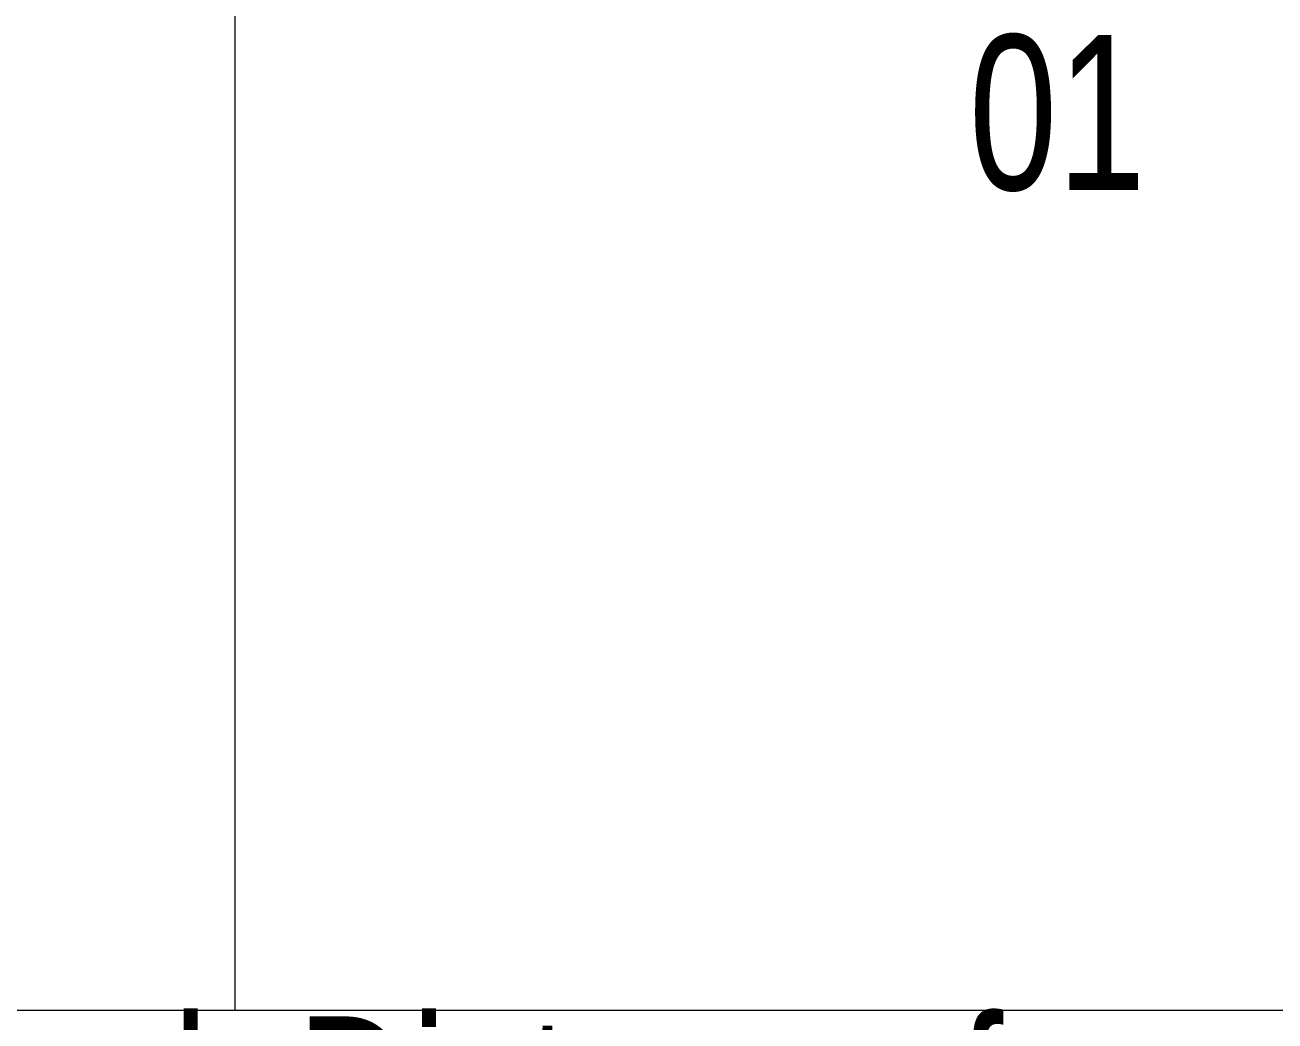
# Model space of a CAD drawing. Header units: millimetres. Extents: x 26027 to 581921, y 7230 to 233891.
# Drawn here: x 478267 to 478972, y 152929 to 153491 of the extents above; entities that cross this region are included whole.
import ezdxf

# ---------------------------------------------------------------- set-up
doc = ezdxf.new("R2010")
doc.units = ezdxf.units.MM
doc.header["$LTSCALE"] = 5
for name, color, linetype, lineweight in [('Medical Equipment and Furniture', 163, 'Continuous', 0), ('NEW Wall', 166, 'Continuous', 5), ('Walls', 32, 'Continuous', 5)]:
    doc.layers.add(name, color=color, linetype=linetype, lineweight=lineweight)
doc.styles.add('X3G_ENTITY_257CFD', font='swisscl.ttf', dxfattribs={"height": 200})

# ---------------------------------------------------------------- blocks, each defined once
blk = doc.blocks.new('*X24')
at = {"color": 0}
for p, q in [((13, 1), (13, 1)), ((13, 1), (13, 1)), ((13, 1), (13, 1)), ((13, 1), (13, 1)), ((13, 1), (13, 1)), ((13, 1), (13, 1)), ((13, 1), (13, 1)), ((13, 1), (13, 1)), ((13, 1), (13, 1)), ((13, 1), (13, 1)), ((13, 1), (13, 1)), ((13, 1), (13, 1)), ((13, 1), (13, 1)), ((13, 1), (13, 1)), ((13, 1), (13, 1)), ((13, 1), (14, 1)), ((13, 1), (14, 1)), ((13, 1), (14, 1)), ((13, 1), (13, 1)), ((13, 1), (13, 1)), ((13, 1), (13, 1)), ((13, 1), (13, 1)), ((13, 1), (13, 1)), ((13, 1), (13, 1)), ((13, 1), (13, 1)), ((13, 1), (13, 1)), ((13, 1), (13, 1)), ((13, 1), (13, 1)), ((13, 1), (13, 1)), ((13, 1), (13, 1)), ((13, 1), (13, 1)), ((13, 1), (13, 1)), ((13, 1), (13, 1)), ((13, 1), (13, 1)), ((13, 1), (13, 1)), ((13, 1), (13, 1)), ((13, 1), (13, 1)), ((13, 1), (13, 1)), ((13, 1), (13, 1)), ((13, 1), (13, 1)), ((13, 1), (13, 1)), ((13, 1), (13, 1)), ((13, 1), (13, 1)), ((13, 1), (13, 1)), ((13, 1), (13, 1)), ((13, 1), (13, 1)), ((13, 1), (13, 1)), ((13, 1), (13, 1)), ((13, 1), (13, 1)), ((13, 1), (13, 1)), ((13, 1), (13, 1)), ((13, 1), (13, 1)), ((13, 1), (13, 1)), ((13, 1), (13, 1)), ((13, 1), (13, 1)), ((13, 1), (13, 1)), ((13, 1), (13, 1)), ((13, 1), (13, 1)), ((13, 1), (13, 1)), ((13, 1), (13, 1)), ((13, 1), (13, 1)), ((13, 1), (13, 1)), ((13, 1), (13, 1)), ((13, 1), (13, 1)), ((13, 1), (13, 1)), ((13, 1), (13, 1)), ((13, 1), (13, 1)), ((13, 1), (13, 1)), ((13, 1), (13, 1)), ((13, 1), (13, 1)), ((13, 1), (13, 1)), ((13, 1), (13, 1)), ((13, 1), (13, 1)), ((13, 1), (13, 1)), ((13, 1), (13, 1)), ((13, 1), (13, 1)), ((13, 1), (13, 1)), ((13, 1), (13, 1)), ((13, 1), (13, 1)), ((13, 1), (13, 1)), ((13, 1), (13, 1)), ((13, 1), (13, 1)), ((13, 1), (13, 1)), ((13, 1), (13, 1)), ((13, 1), (13, 1)), ((13, 1), (13, 1)), ((13, 1), (13, 1)), ((13, 1), (13, 1)), ((13, 1), (13, 1)), ((13, 1), (13, 1)), ((13, 1), (13, 1)), ((13, 1), (13, 1)), ((13, 1), (13, 1)), ((13, 1), (13, 1)), ((13, 1), (13, 1)), ((13, 1), (13, 1)), ((13, 1), (13, 1)), ((13, 1), (13, 1)), ((13, 1), (13, 1)), ((13, 1), (13, 1)), ((13, 1), (13, 1)), ((13, 1), (13, 1)), ((13, 1), (13, 1)), ((13, 1), (13, 1)), ((13, 1), (13, 1)), ((13, 1), (13, 1)), ((13, 1), (13, 1)), ((13, 1), (13, 1)), ((13, 1), (13, 1)), ((13, 1), (13, 1)), ((13, 1), (13, 1)), ((13, 1), (13, 1)), ((13, 1), (13, 1)), ((13, 1), (13, 1)), ((13, 1), (13, 1)), ((13, 1), (13, 1)), ((13, 1), (13, 1)), ((13, 1), (13, 1)), ((13, 1), (13, 1)), ((13, 1), (13, 1)), ((13, 1), (13, 1)), ((13, 1), (13, 1)), ((13, 1), (13, 1)), ((13, 1), (14, 1)), ((13, 0), (13, 0)), ((13, 0), (13, 0)), ((13, 0), (13, 0)), ((13, 0), (13, 0)), ((13, 0), (13, 0)), ((13, 0), (13, 0)), ((13, 0), (13, 0)), ((13, 0), (13, 0)), ((13, 0), (13, 0)), ((13, 0), (13, 0)), ((13, 0), (13, 0)), ((13, 0), (13, 0)), ((13, 0), (13, 0)), ((13, 0), (13, 0)), ((13, 0), (13, 0)), ((13, 0), (13, 0)), ((13, 0), (13, 0)), ((13, 0), (13, 0)), ((13, 0), (13, 0)), ((13, 0), (13, 0)), ((13, 0), (13, 0)), ((13, 0), (13, 0)), ((13, 0), (13, 0)), ((13, 0), (13, 0)), ((13, 0), (13, 0)), ((13, 0), (13, 0)), ((13, 0), (13, 0)), ((13, 0), (13, 0)), ((13, 0), (13, 0)), ((13, 0), (13, 0)), ((13, 0), (13, 0)), ((13, 0), (13, 0)), ((13, 0), (13, 0)), ((13, 0), (13, 0)), ((13, 0), (13, 0)), ((13, 0), (13, 0)), ((13, 0), (13, 0)), ((13, 0), (13, 0)), ((13, 0), (13, 0)), ((13, 0), (13, 0)), ((13, 0), (13, 0)), ((13, 0), (13, 0)), ((13, 0), (13, 0)), ((13, 0), (13, 0)), ((13, 0), (13, 0)), ((13, 0), (13, 0)), ((13, 0), (13, 0)), ((13, 0), (13, 0)), ((13, 0), (14, 0)), ((13, 0), (14, 0)), ((13, 0), (13, 0)), ((13, 0), (14, 0)), ((14, 1), (14, 1)), ((14, 1), (14, 1)), ((14, 1), (14, 1)), ((14, 1), (14, 1)), ((14, 1), (14, 1)), ((14, 1), (14, 1)), ((14, 1), (14, 1)), ((14, 1), (14, 1)), ((14, 1), (14, 1)), ((14, 1), (14, 1)), ((14, 1), (14, 1)), ((14, 1), (14, 1)), ((14, 1), (14, 1)), ((14, 1), (14, 1)), ((14, 1), (14, 1)), ((14, 1), (14, 1)), ((14, 1), (14, 1)), ((14, 1), (14, 1)), ((14, 1), (14, 1)), ((14, 1), (14, 1)), ((14, 1), (14, 1)), ((14, 1), (14, 1)), ((14, 1), (14, 1)), ((14, 1), (14, 1)), ((14, 1), (14, 1)), ((14, 1), (14, 1)), ((14, 1), (14, 1)), ((14, 1), (14, 1)), ((14, 1), (14, 1)), ((14, 1), (14, 1)), ((14, 1), (14, 1)), ((14, 1), (14, 1)), ((14, 1), (14, 1)), ((14, 1), (14, 1)), ((14, 1), (14, 1)), ((14, 1), (14, 1)), ((14, 1), (14, 1)), ((14, 1), (14, 1)), ((14, 1), (14, 1)), ((14, 1), (14, 1)), ((14, 1), (14, 1)), ((14, 1), (14, 1)), ((14, 1), (14, 1)), ((14, 1), (14, 1)), ((14, 1), (14, 1)), ((14, 1), (14, 1)), ((14, 1), (14, 1)), ((14, 1), (14, 1)), ((14, 1), (14, 1)), ((14, 1), (14, 1)), ((14, 1), (14, 1)), ((14, 1), (14, 1)), ((14, 1), (14, 1)), ((14, 1), (14, 1)), ((14, 1), (14, 1)), ((14, 1), (14, 1)), ((14, 1), (14, 1)), ((14, 1), (14, 1)), ((14, 1), (14, 1)), ((14, 1), (14, 1)), ((14, 1), (14, 1)), ((14, 1), (14, 1)), ((14, 1), (14, 1)), ((14, 1), (14, 1)), ((14, 1), (14, 1)), ((14, 1), (14, 1)), ((14, 1), (14, 1)), ((14, 1), (14, 1)), ((14, 1), (14, 1)), ((14, 1), (14, 1)), ((14, 1), (14, 1)), ((14, 1), (14, 1)), ((14, 1), (14, 1)), ((14, 1), (14, 1)), ((14, 1), (14, 1)), ((14, 1), (14, 1)), ((14, 1), (14, 1)), ((14, 1), (14, 1)), ((14, 1), (14, 1)), ((14, 1), (14, 1)), ((14, 1), (14, 1)), ((14, 1), (14, 1)), ((14, 1), (14, 1)), ((14, 1), (14, 1)), ((14, 1), (14, 1)), ((14, 1), (14, 1)), ((14, 1), (14, 1)), ((14, 1), (14, 1)), ((14, 1), (14, 1)), ((14, 1), (14, 1)), ((14, 1), (14, 1)), ((14, 1), (14, 1)), ((14, 1), (14, 1)), ((14, 1), (14, 1)), ((14, 0), (14, 0)), ((14, 0), (14, 0)), ((14, 0), (14, 0)), ((14, 0), (14, 0)), ((14, 0), (14, 0)), ((14, 0), (14, 0)), ((14, 0), (14, 0)), ((14, 0), (14, 0)), ((14, 0), (14, 0)), ((14, 0), (14, 0)), ((14, 0), (14, 0)), ((14, 0), (14, 0)), ((14, 0), (14, 0)), ((14, 0), (14, 0)), ((14, 0), (14, 0)), ((14, 0), (14, 0)), ((14, 0), (14, 0)), ((14, 0), (14, 0)), ((14, 0), (14, 0)), ((14, 0), (14, 0)), ((14, 0), (14, 0)), ((14, 0), (14, 0)), ((14, 0), (14, 0)), ((14, 0), (14, 0)), ((14, 0), (14, 0)), ((14, 0), (14, 0)), ((14, 0), (14, 0)), ((14, 0), (14, 0)), ((14, 0), (14, 0)), ((14, 0), (14, 0)), ((14, 0), (14, 0)), ((14, 0), (14, 0)), ((14, 0), (14, 0)), ((14, 0), (14, 0)), ((14, 0), (14, 0)), ((14, 0), (14, 0)), ((14, 0), (14, 0)), ((14, 0), (14, 0)), ((14, 0), (14, 0)), ((14, 0), (14, 0)), ((14, 0), (14, 0)), ((14, 0), (14, 0)), ((14, 0), (14, 0)), ((14, 0), (14, 0)), ((14, 0), (14, 0)), ((14, 0), (14, 0)), ((14, 0), (14, 0)), ((14, 0), (14, 0)), ((13, 0), (13, 0)), ((13, 0), (14, 0)), ((13, 0), (13, 0)), ((13, 0), (14, 0)), ((13, 0), (13, 0)), ((13, 0), (14, 0)), ((13, 0), (13, 0)), ((13, 0), (13, 0)), ((13, 0), (13, 0)), ((13, 0), (13, 0)), ((13, 0), (14, 0)), ((13, 0), (13, 0)), ((13, 0), (14, 0)), ((13, 0), (13, 0)), ((13, 0), (14, 0)), ((13, 0), (13, 0)), ((13, 0), (14, 0)), ((13, 0), (13, 0)), ((13, 0), (14, 0)), ((13, 0), (13, 0)), ((13, 0), (14, 0)), ((13, 0), (13, 0)), ((13, 0), (14, 0)), ((13, 0), (13, 0)), ((13, 0), (13, 0)), ((13, 0), (13, 0)), ((13, 0), (14, 0)), ((13, 0), (13, 0)), ((13, 0), (14, 0)), ((13, 0), (13, 0)), ((13, 0), (14, 0)), ((13, 0), (13, 0)), ((13, 0), (14, 0)), ((13, 0), (13, 0)), ((13, 0), (13, 0)), ((13, 0), (13, 0)), ((13, 0), (13, 0)), ((13, 0), (13, 0)), ((13, 0), (13, 0)), ((13, 0), (13, 0)), ((13, 0), (13, 0)), ((13, 0), (13, 0)), ((13, 0), (13, 0)), ((13, 0), (13, 0)), ((13, 0), (13, 0)), ((13, 0), (13, 0)), ((13, 0), (13, 0)), ((13, 0), (13, 0)), ((13, 0), (13, 0)), ((13, 0), (13, 0)), ((13, 0), (13, 0)), ((13, 0), (13, 0)), ((13, 0), (13, 0)), ((13, 0), (13, 0)), ((13, 0), (13, 0)), ((13, 0), (13, 0)), ((13, 0), (13, 0)), ((13, 0), (13, 0)), ((13, 0), (13, 0)), ((13, 0), (13, 0)), ((13, 0), (13, 0)), ((13, 0), (13, 0)), ((13, 0), (13, 0)), ((13, 0), (13, 0)), ((13, -1), (13, -1)), ((13, -1), (13, -1)), ((13, -1), (13, -1)), ((13, -1), (13, -1)), ((13, -1), (13, -1)), ((13, -1), (14, -1)), ((13, -1), (13, -1)), ((14, 0), (14, 0)), ((14, 0), (14, 0)), ((14, 0), (14, 0)), ((14, 0), (14, 0)), ((14, 0), (14, 0)), ((14, 0), (14, 0)), ((14, 0), (14, 0)), ((14, 0), (14, 0)), ((14, 0), (14, 0)), ((14, 0), (14, 0)), ((14, 0), (14, 0)), ((14, 0), (14, 0)), ((14, 0), (14, 0)), ((14, 0), (14, 0)), ((14, 0), (14, 0)), ((13, 0), (14, 0)), ((14, 0), (14, 0)), ((14, 0), (14, 0)), ((14, 0), (14, 0)), ((14, 0), (14, 0)), ((14, 0), (14, 0)), ((14, 0), (14, 0)), ((14, 0), (14, 0)), ((14, 0), (14, 0)), ((14, 0), (14, 0)), ((14, 0), (14, 0)), ((14, 0), (14, 0)), ((14, 0), (14, 0)), ((14, 0), (14, 0)), ((14, 0), (14, 0)), ((14, 0), (14, 0)), ((14, 0), (14, 0)), ((14, 0), (14, 0)), ((14, 0), (14, 0)), ((14, 0), (14, 0)), ((14, 0), (14, 0)), ((14, 0), (14, 0)), ((14, 0), (14, 0)), ((14, 0), (14, 0)), ((14, 0), (14, 0)), ((14, 0), (14, 0)), ((14, 0), (14, 0)), ((14, 0), (14, 0)), ((14, 0), (14, 0)), ((14, 0), (14, 0)), ((14, 0), (14, 0)), ((14, 0), (14, 0)), ((14, 0), (14, 0)), ((14, 0), (14, 0)), ((14, 0), (14, 0)), ((14, -1), (14, -1)), ((14, -1), (14, -1)), ((14, -1), (14, -1)), ((14, -1), (14, -1)), ((14, -1), (14, -1))]:
    blk.add_line(p, q, dxfattribs=at)
blk = doc.blocks.new('*X23')
at = {"color": 0}
for p, q in [((5, 3), (5, 3)), ((5, 3), (5, 3)), ((5, 3), (5, 3)), ((5, 3), (5, 3)), ((5, 3), (5, 3)), ((5, 3), (5, 3)), ((5, 3), (5, 3)), ((5, 3), (5, 3)), ((5, 3), (5, 3)), ((5, 3), (5, 3)), ((5, 3), (5, 3)), ((5, 3), (5, 3)), ((5, 3), (5, 3)), ((5, 3), (5, 3)), ((5, 3), (5, 3)), ((5, 3), (5, 3)), ((5, 3), (5, 3)), ((5, 3), (5, 3)), ((5, 3), (5, 3)), ((5, 3), (5, 3)), ((5, 3), (5, 3)), ((5, 3), (5, 3)), ((5, 3), (5, 3)), ((5, 3), (5, 3)), ((5, 3), (5, 3)), ((5, 3), (5, 3)), ((5, 3), (5, 3)), ((5, 3), (5, 3)), ((5, 3), (5, 3)), ((5, 3), (5, 3)), ((5, 3), (5, 3)), ((5, 3), (5, 3)), ((5, 3), (5, 3)), ((5, 3), (5, 3)), ((5, 3), (5, 3)), ((5, 3), (5, 3)), ((5, 3), (5, 3)), ((5, 3), (5, 3)), ((5, 3), (5, 3)), ((5, 3), (5, 3)), ((5, 3), (5, 3)), ((5, 3), (5, 3)), ((5, 3), (5, 3)), ((5, 3), (5, 3)), ((5, 3), (5, 3)), ((5, 3), (5, 3)), ((5, 3), (5, 3)), ((5, 3), (5, 3)), ((5, 3), (5, 3)), ((5, 3), (5, 3)), ((5, 3), (5, 3)), ((5, 3), (5, 3)), ((5, 3), (5, 3)), ((5, 3), (5, 3)), ((5, 3), (5, 3)), ((5, 3), (5, 3)), ((5, 3), (5, 3)), ((5, 3), (5, 3)), ((5, 3), (5, 3)), ((5, 3), (5, 3)), ((5, 3), (5, 3)), ((5, 3), (5, 3)), ((5, 3), (5, 3)), ((5, 3), (5, 3)), ((5, 3), (5, 3)), ((5, 3), (5, 3)), ((6, 3), (5, 3)), ((5, 3), (5, 3)), ((6, 3), (5, 3)), ((5, 3), (5, 3)), ((6, 3), (5, 3)), ((5, 3), (5, 3)), ((6, 3), (5, 3)), ((5, 3), (5, 3)), ((5, 3), (5, 3)), ((5, 3), (5, 3)), ((5, 3), (5, 3)), ((5, 3), (5, 3)), ((5, 3), (5, 3)), ((5, 3), (5, 3)), ((5, 3), (5, 3)), ((5, 3), (5, 3)), ((5, 3), (5, 3)), ((5, 3), (5, 3)), ((5, 3), (5, 3)), ((5, 3), (5, 3)), ((5, 3), (5, 3)), ((5, 3), (5, 3)), ((5, 3), (5, 3)), ((5, 3), (5, 3)), ((5, 3), (5, 3)), ((5, 3), (5, 3)), ((5, 3), (5, 3)), ((5, 3), (5, 3)), ((5, 3), (5, 3)), ((5, 3), (5, 3)), ((6, 3), (6, 3)), ((6, 3), (6, 3)), ((6, 3), (6, 3)), ((6, 3), (6, 3)), ((6, 3), (6, 3)), ((6, 3), (6, 3)), ((6, 3), (6, 3)), ((6, 3), (6, 3)), ((6, 3), (6, 3)), ((6, 3), (6, 3)), ((6, 3), (6, 3)), ((6, 3), (6, 3)), ((6, 3), (6, 3)), ((6, 3), (6, 3)), ((6, 3), (6, 3)), ((6, 3), (6, 3)), ((6, 3), (6, 3)), ((6, 3), (6, 3)), ((6, 3), (6, 3)), ((6, 3), (6, 3)), ((6, 3), (6, 3)), ((6, 3), (6, 3)), ((6, 3), (6, 3)), ((6, 3), (6, 3)), ((6, 3), (6, 3)), ((6, 3), (6, 3)), ((6, 3), (6, 3)), ((6, 3), (6, 3)), ((6, 3), (6, 3)), ((6, 3), (6, 3)), ((6, 3), (6, 3)), ((6, 3), (6, 3)), ((6, 3), (6, 3)), ((6, 3), (6, 3)), ((6, 3), (6, 3)), ((6, 3), (6, 3)), ((6, 3), (6, 3)), ((6, 3), (6, 3)), ((6, 3), (6, 3)), ((6, 3), (6, 3)), ((6, 3), (6, 3)), ((6, 3), (6, 3)), ((6, 3), (6, 3)), ((6, 3), (6, 3)), ((6, 3), (6, 3)), ((6, 3), (6, 3)), ((6, 3), (6, 3)), ((6, 3), (6, 3)), ((6, 3), (6, 3)), ((6, 3), (6, 3)), ((6, 3), (6, 3)), ((6, 3), (6, 3)), ((6, 3), (6, 3)), ((6, 3), (6, 3)), ((6, 3), (6, 3)), ((6, 3), (6, 3)), ((6, 3), (6, 3)), ((6, 3), (6, 3)), ((6, 3), (6, 3)), ((6, 3), (6, 3)), ((6, 3), (6, 3)), ((6, 3), (6, 3)), ((6, 3), (6, 3)), ((6, 3), (6, 3)), ((6, 3), (6, 3)), ((6, 3), (6, 3)), ((6, 3), (6, 3)), ((6, 3), (6, 3)), ((6, 3), (6, 3)), ((6, 3), (6, 3)), ((6, 3), (6, 3)), ((6, 3), (6, 3)), ((6, 3), (6, 3)), ((6, 3), (6, 3)), ((6, 3), (6, 3)), ((6, 3), (6, 3)), ((6, 3), (6, 3)), ((6, 3), (6, 3)), ((6, 3), (6, 3)), ((6, 3), (6, 3)), ((6, 3), (6, 3)), ((6, 3), (6, 3)), ((6, 3), (6, 3)), ((6, 3), (6, 3)), ((6, 3), (6, 3)), ((6, 3), (6, 3)), ((6, 3), (6, 3)), ((6, 3), (6, 3)), ((6, 3), (6, 3)), ((6, 3), (6, 3)), ((6, 3), (6, 3)), ((6, 3), (6, 3)), ((6, 3), (6, 3)), ((6, 3), (6, 3)), ((6, 3), (6, 3)), ((6, 3), (6, 3)), ((6, 3), (6, 3)), ((6, 3), (6, 3)), ((6, 3), (6, 3)), ((6, 3), (6, 3)), ((6, 3), (6, 3)), ((6, 3), (6, 3)), ((6, 3), (6, 3)), ((6, 3), (6, 3)), ((6, 3), (6, 3)), ((6, 3), (6, 3)), ((6, 3), (6, 3)), ((6, 3), (6, 3)), ((6, 3), (6, 3)), ((6, 3), (6, 3)), ((6, 3), (6, 3)), ((6, 3), (6, 3)), ((6, 3), (6, 3)), ((6, 3), (6, 3)), ((6, 3), (6, 3)), ((6, 3), (6, 3)), ((6, 3), (6, 3)), ((6, 3), (6, 3)), ((6, 3), (6, 3)), ((6, 3), (6, 3)), ((6, 3), (6, 3)), ((6, 3), (6, 3)), ((6, 3), (6, 3)), ((6, 3), (6, 3)), ((6, 3), (6, 3)), ((6, 3), (6, 3)), ((6, 3), (6, 3)), ((6, 3), (6, 3)), ((6, 3), (6, 3)), ((6, 3), (6, 3)), ((6, 3), (6, 3)), ((6, 3), (6, 3)), ((6, 3), (6, 3)), ((6, 3), (6, 3)), ((6, 3), (6, 3)), ((6, 3), (6, 3)), ((6, 3), (6, 3)), ((6, 3), (6, 3)), ((6, 3), (6, 3)), ((6, 3), (6, 3)), ((6, 3), (6, 3)), ((6, 3), (6, 3)), ((6, 3), (6, 3)), ((6, 3), (6, 3)), ((6, 3), (6, 3)), ((6, 3), (6, 3)), ((6, 3), (6, 3)), ((6, 3), (6, 3)), ((6, 3), (6, 3)), ((6, 3), (6, 3)), ((6, 3), (6, 3)), ((6, 3), (6, 3)), ((6, 3), (6, 3)), ((6, 3), (6, 3)), ((6, 3), (6, 3)), ((6, 3), (6, 3)), ((6, 3), (6, 3)), ((6, 3), (6, 3)), ((6, 3), (6, 3)), ((6, 3), (6, 3)), ((6, 3), (6, 3)), ((6, 3), (6, 3)), ((6, 3), (6, 3)), ((6, 3), (6, 3)), ((6, 3), (6, 3)), ((6, 3), (6, 3)), ((6, 3), (6, 3)), ((6, 3), (6, 3)), ((6, 3), (6, 3)), ((6, 3), (6, 3)), ((6, 3), (6, 3)), ((6, 3), (6, 3)), ((6, 3), (6, 3)), ((6, 3), (6, 3)), ((6, 3), (6, 3)), ((6, 3), (6, 3)), ((6, 3), (6, 3)), ((6, 3), (6, 3)), ((6, 3), (6, 3)), ((6, 3), (6, 3)), ((6, 3), (6, 3)), ((6, 3), (6, 3)), ((6, 3), (6, 3)), ((6, 3), (6, 3)), ((6, 3), (6, 3)), ((6, 3), (6, 3)), ((6, 3), (6, 3)), ((6, 3), (6, 3)), ((6, 3), (6, 3)), ((6, 3), (6, 3)), ((6, 3), (6, 3)), ((6, 3), (6, 3)), ((6, 3), (6, 3)), ((6, 3), (6, 3)), ((6, 3), (6, 3)), ((6, 3), (6, 3)), ((6, 3), (6, 3)), ((6, 3), (6, 3)), ((6, 3), (6, 3)), ((6, 3), (6, 3)), ((6, 3), (6, 3)), ((6, 3), (6, 3)), ((6, 3), (6, 3)), ((6, 3), (6, 3)), ((6, 3), (5, 3)), ((6, 3), (5, 3)), ((6, 3), (5, 3)), ((6, 3), (5, 3)), ((6, 3), (5, 3)), ((6, 3), (6, 3)), ((6, 3), (6, 3)), ((6, 3), (6, 3)), ((6, 3), (6, 3)), ((6, 3), (6, 3)), ((6, 3), (6, 3)), ((6, 3), (6, 3)), ((6, 3), (6, 3)), ((6, 3), (6, 3)), ((6, 3), (6, 3)), ((6, 3), (6, 3)), ((6, 3), (6, 3)), ((6, 3), (6, 3)), ((6, 3), (6, 3)), ((6, 3), (6, 3)), ((6, 3), (6, 3)), ((6, 3), (6, 3)), ((6, 3), (6, 3)), ((6, 3), (6, 3)), ((6, 3), (6, 3)), ((6, 3), (6, 3)), ((6, 3), (6, 3)), ((6, 3), (6, 3)), ((6, 3), (6, 3)), ((6, 3), (6, 3)), ((6, 3), (6, 3)), ((6, 3), (6, 3)), ((6, 3), (6, 3)), ((6, 3), (6, 3)), ((6, 3), (6, 3)), ((6, 3), (6, 3)), ((6, 3), (6, 3)), ((6, 3), (6, 3)), ((6, 3), (6, 3)), ((6, 3), (6, 3)), ((6, 3), (6, 3)), ((6, 3), (6, 3)), ((6, 3), (6, 3)), ((6, 3), (6, 3)), ((6, 3), (6, 3)), ((6, 3), (6, 3)), ((6, 3), (6, 3)), ((6, 3), (6, 3)), ((6, 3), (6, 3)), ((6, 3), (6, 3)), ((6, 3), (6, 3)), ((6, 3), (6, 3)), ((6, 3), (6, 3)), ((6, 3), (6, 3)), ((6, 3), (6, 3)), ((6, 3), (6, 3)), ((6, 3), (6, 3)), ((6, 3), (6, 3)), ((6, 3), (6, 3)), ((6, 3), (6, 3)), ((6, 3), (6, 3)), ((6, 3), (6, 3)), ((6, 3), (6, 3)), ((6, 3), (6, 3)), ((6, 3), (6, 3)), ((6, 3), (6, 3)), ((6, 3), (6, 3)), ((6, 3), (6, 3)), ((6, 3), (6, 3)), ((6, 3), (6, 3)), ((6, 3), (6, 3)), ((6, 3), (6, 3)), ((6, 3), (6, 3)), ((6, 3), (6, 3)), ((6, 3), (6, 3)), ((6, 3), (6, 3)), ((6, 3), (6, 3)), ((6, 3), (6, 3)), ((6, 3), (6, 3)), ((6, 3), (6, 3)), ((6, 3), (6, 3)), ((6, 3), (6, 3)), ((6, 3), (6, 3)), ((6, 3), (6, 3)), ((6, 3), (6, 3)), ((6, 3), (6, 3)), ((6, 3), (6, 3)), ((6, 3), (6, 3)), ((6, 3), (6, 3)), ((6, 3), (6, 3)), ((6, 3), (6, 3)), ((6, 3), (6, 3)), ((6, 3), (6, 3)), ((6, 3), (6, 3)), ((6, 3), (6, 3)), ((6, 3), (6, 3)), ((6, 3), (6, 3)), ((6, 3), (6, 3)), ((6, 3), (6, 3)), ((6, 3), (6, 3)), ((6, 3), (6, 3)), ((6, 3), (6, 3)), ((6, 3), (6, 3)), ((6, 3), (6, 3)), ((6, 3), (6, 3)), ((6, 3), (6, 3)), ((6, 3), (6, 3)), ((6, 3), (6, 3)), ((6, 3), (6, 3)), ((6, 3), (6, 3)), ((6, 3), (6, 3)), ((6, 3), (6, 3)), ((6, 3), (6, 3)), ((6, 3), (6, 3)), ((6, 3), (6, 3)), ((6, 3), (6, 3)), ((6, 3), (6, 3)), ((6, 3), (6, 3)), ((6, 3), (6, 3)), ((6, 3), (6, 3)), ((6, 3), (6, 3)), ((6, 3), (6, 3)), ((6, 3), (6, 3)), ((6, 3), (6, 3)), ((6, 3), (6, 3)), ((6, 3), (6, 3)), ((6, 3), (6, 3)), ((6, 3), (6, 3)), ((6, 3), (6, 3)), ((6, 3), (6, 3)), ((6, 3), (6, 3)), ((6, 3), (6, 3)), ((6, 3), (6, 3)), ((6, 3), (6, 3)), ((6, 3), (6, 3)), ((6, 3), (6, 3)), ((6, 3), (6, 3)), ((6, 3), (6, 3)), ((6, 3), (6, 3)), ((6, 3), (6, 3)), ((6, 3), (6, 3)), ((6, 3), (6, 3)), ((6, 3), (6, 3)), ((6, 3), (6, 3)), ((6, 3), (6, 3)), ((6, 3), (6, 3)), ((6, 3), (6, 3)), ((6, 3), (6, 3)), ((6, 3), (6, 3)), ((6, 3), (6, 3)), ((6, 3), (6, 3)), ((6, 3), (6, 3)), ((6, 3), (6, 3)), ((6, 3), (6, 3)), ((6, 3), (6, 3)), ((6, 3), (6, 3)), ((6, 3), (6, 3)), ((6, 3), (6, 3)), ((6, 3), (6, 3)), ((6, 3), (6, 3)), ((6, 3), (6, 3)), ((6, 3), (6, 3)), ((6, 3), (6, 3)), ((6, 3), (6, 3)), ((6, 3), (6, 3)), ((6, 3), (6, 3)), ((6, 3), (6, 3)), ((6, 3), (6, 3)), ((6, 3), (6, 3)), ((6, 3), (6, 3)), ((6, 3), (6, 3)), ((6, 3), (6, 3)), ((6, 3), (6, 3)), ((6, 3), (6, 3)), ((6, 3), (6, 3)), ((6, 3), (6, 3)), ((6, 3), (6, 3)), ((6, 3), (6, 3)), ((6, 3), (6, 3)), ((6, 3), (6, 3)), ((6, 3), (6, 3)), ((6, 3), (6, 3)), ((6, 3), (6, 3)), ((6, 3), (6, 3)), ((6, 3), (6, 3)), ((6, 3), (6, 3)), ((6, 3), (6, 3)), ((6, 3), (6, 3)), ((6, 3), (6, 3)), ((6, 3), (6, 3)), ((6, 3), (6, 3)), ((6, 3), (6, 3)), ((6, 3), (6, 3)), ((6, 3), (6, 3)), ((6, 3), (6, 3)), ((6, 3), (6, 3)), ((6, 3), (6, 3)), ((6, 3), (6, 3)), ((6, 3), (6, 3)), ((6, 3), (6, 3)), ((6, 3), (6, 3)), ((6, 3), (6, 3)), ((6, 3), (6, 3)), ((6, 3), (6, 3)), ((6, 3), (6, 3)), ((6, 3), (6, 3)), ((6, 3), (6, 3)), ((6, 3), (6, 3)), ((6, 3), (6, 3)), ((6, 3), (6, 3)), ((6, 3), (6, 3)), ((6, 3), (6, 3)), ((6, 3), (6, 3)), ((6, 3), (6, 3)), ((6, 3), (6, 3)), ((6, 3), (6, 3)), ((6, 3), (6, 3)), ((6, 3), (6, 3)), ((6, 3), (6, 3)), ((6, 3), (6, 3)), ((6, 3), (6, 3)), ((6, 3), (6, 3)), ((6, 3), (6, 3)), ((6, 3), (6, 3)), ((6, 3), (6, 3)), ((6, 3), (6, 3)), ((6, 3), (6, 3)), ((6, 3), (6, 3)), ((6, 3), (6, 3)), ((6, 3), (6, 3)), ((6, 3), (6, 3)), ((6, 3), (6, 3)), ((6, 3), (6, 3)), ((6, 3), (6, 3)), ((6, 3), (6, 3)), ((6, 3), (6, 3)), ((6, 3), (6, 3)), ((6, 3), (6, 3)), ((6, 3), (6, 3)), ((6, 3), (6, 3)), ((6, 3), (6, 3)), ((6, 3), (6, 3)), ((6, 3), (6, 3)), ((6, 3), (6, 3)), ((6, 3), (6, 3)), ((6, 3), (6, 3)), ((6, 3), (6, 3)), ((6, 3), (6, 3)), ((6, 3), (6, 3)), ((6, 3), (6, 3)), ((6, 3), (6, 3)), ((6, 3), (6, 3)), ((6, 3), (6, 3)), ((6, 3), (6, 3)), ((6, 3), (6, 3)), ((6, 3), (6, 3)), ((6, 3), (6, 3)), ((6, 3), (6, 3)), ((6, 3), (6, 3)), ((6, 3), (6, 3)), ((6, 3), (6, 3)), ((6, 3), (6, 3)), ((6, 3), (6, 3)), ((6, 3), (6, 3)), ((6, 3), (6, 3)), ((6, 3), (6, 3)), ((6, 3), (6, 3)), ((6, 3), (6, 3)), ((6, 3), (6, 3)), ((6, 3), (6, 3)), ((6, 3), (6, 3)), ((6, 3), (6, 3)), ((6, 3), (6, 3)), ((6, 3), (6, 3)), ((6, 3), (6, 3)), ((6, 3), (6, 3)), ((6, 3), (6, 3)), ((6, 3), (6, 3)), ((6, 3), (6, 3)), ((6, 3), (6, 3)), ((6, 3), (6, 3)), ((6, 3), (6, 3)), ((6, 3), (6, 3)), ((6, 3), (6, 3)), ((6, 3), (6, 3)), ((6, 3), (6, 3)), ((6, 3), (6, 3)), ((6, 3), (6, 3)), ((6, 3), (6, 3)), ((6, 3), (6, 3)), ((6, 3), (6, 3)), ((6, 3), (6, 3)), ((6, 3), (6, 3)), ((6, 3), (6, 3)), ((6, 3), (6, 3)), ((6, 3), (6, 3)), ((6, 3), (6, 3)), ((6, 3), (6, 3)), ((6, 3), (6, 3)), ((6, 3), (6, 3)), ((6, 3), (6, 3)), ((6, 3), (6, 3)), ((6, 3), (6, 3)), ((6, 3), (6, 3)), ((6, 3), (6, 3)), ((6, 3), (6, 3)), ((6, 3), (6, 3)), ((6, 3), (6, 3)), ((6, 3), (6, 3)), ((6, 3), (6, 3)), ((6, 3), (6, 3)), ((6, 3), (6, 3)), ((6, 3), (6, 3)), ((6, 3), (6, 3)), ((6, 3), (6, 3)), ((6, 3), (6, 3)), ((6, 3), (6, 3)), ((6, 3), (6, 3)), ((6, 3), (6, 3)), ((6, 3), (6, 3)), ((6, 3), (6, 3)), ((6, 3), (6, 3))]:
    blk.add_line(p, q, dxfattribs=at)
blk = doc.blocks.new('GF21043-P')
at = {"color": 0}
for p, q in [((0.8, 0.75), (-0.8, 0.75)), ((0.8, 0), (0.8, 0.75))]:
    blk.add_line(p, q, dxfattribs=at)
for points in [[(0.8, 0.75), (0.8, 0.75), (0.8, 0.75), (0.8, 0.75), (0.8, 0.75), (0.8, 0.75), (0.8, 0.75), (0.8, 0.75), (0.8, 0.75), (0.8, 0.75), (0.8, 0.75), (0.8, 0.75), (0.8, 0.75), (0.8, 0.75), (0.8, 0.75), (0.8, 0.75), (0.8, 0.75), (0.8, 0.75), (0.8, 0.75), (0.8, 0.75), (0.8, 0.75), (0.8, 0.75), (0.8, 0.75), (0.8, 0.75), (0.8, 0.75), (0.8, 0.75), (0.8, 0.75), (0.8, 0.75), (0.8, 0.75), (0.8, 0.75), (0.8, 0.75), (0.8, 0.75), (0.8, 0.75), (0.8, 0.75), (0.8, 0.75), (0.8, 0.75), (0.8, 0.75), (0.8, 0.75), (0.8, 0.75), (0.8, 0.75), (0.8, 0.75), (0.8, 0.75), (0.8, 0.75), (0.8, 0.75), (0.8, 0.75), (0.8, 0.75), (0.8, 0.75), (0.8, 0.75), (0.8, 0.75), (0.8, 0.75), (0.8, 0.75), (0.8, 0.75), (0.8, 0.75), (0.8, 0.75), (0.8, 0.75), (0.8, 0.75), (0.8, 0.75), (0.8, 0.75), (0.8, 0.75), (0.8, 0.75), (0.8, 0.75), (0.8, 0.75), (0.8, 0.75), (0.8, 0.75), (0.8, 0.75), (0.8, 0.75), (0.8, 0.75), (0.8, 0.75), (0.8, 0.75), (0.8, 0.75), (0.8, 0.75), (0.8, 0.75), (0.8, 0.75), (0.8, 0.75), (0.8, 0.75), (0.8, 0.75), (0.8, 0.75), (0.8, 0.75), (0.8, 0.75), (0.8, 0.75), (0.8, 0.75), (0.8, 0.75), (0.8, 0.75), (0.8, 0.75), (0.8, 0.75), (0.8, 0.75), (0.8, 0.75), (0.8, 0.75), (0.8, 0.75), (0.8, 0.75), (0.8, 0.75), (0.8, 0.75), (0.8, 0.75), (0.8, 0.75), (0.8, 0.75), (0.8, 0.75), (0.8, 0.75), (0.8, 0.75), (0.8, 0.75), (0.8, 0.75), (0.8, 0.75), (0.8, 0.75), (0.8, 0.75), (0.8, 0.75), (0.8, 0.75), (0.8, 0.75), (0.8, 0.75), (0.8, 0.75), (0.8, 0.75), (0.8, 0.75), (0.8, 0.75), (0.8, 0.75), (0.8, 0.75), (0.8, 0.75), (0.8, 0.75), (0.8, 0.75), (0.8, 0.75), (0.8, 0.75), (0.8, 0.75), (0.8, 0.75), (0.8, 0.75), (0.8, 0.75), (0.8, 0.75), (0.8, 0.75), (0.8, 0.75), (0.8, 0.75), (0.8, 0.75), (0.8, 0.75), (0.8, 0.75), (0.8, 0.75), (0.8, 0.75), (0.8, 0.75), (0.8, 0.75), (0.8, 0.75), (0.8, 0.75), (0.8, 0.75), (0.8, 0.75), (0.8, 0.75), (0.8, 0.75), (0.8, 0.75), (0.8, 0.75), (0.8, 0.75), (0.8, 0.75), (0.8, 0.75), (0.8, 0.75), (0.8, 0.75), (0.8, 0.75), (0.8, 0.75), (0.8, 0.75), (0.8, 0.75), (0.8, 0.75), (0.8, 0.75), (0.8, 0.75), (0.8, 0.75), (0.8, 0.75), (0.8, 0.75), (0.8, 0.75), (0.8, 0.75), (0.8, 0.75), (0.8, 0.75), (0.8, 0.75), (0.8, 0.75), (0.8, 0.75), (0.8, 0.75), (0.8, 0.75), (0.8, 0.75), (0.8, 0.75), (0.8, 0.75), (0.8, 0.75), (0.8, 0.75), (0.8, 0.75), (0.8, 0.75), (0.8, 0.75), (0.8, 0.75), (0.8, 0.75), (0.8, 0.75), (0.8, 0.75), (0.8, 0.75), (0.8, 0.75), (0.8, 0.75), (0.8, 0.75), (0.8, 0.75), (0.8, 0.75), (0.8, 0.75), (0.8, 0.75), (0.8, 0.75), (0.8, 0.75), (0.8, 0.75), (0.8, 0.75), (0.8, 0.75), (0.8, 0.75), (0.8, 0.75), (0.8, 0.75), (0.8, 0.75), (0.8, 0.75), (0.8, 0.75), (0.8, 0.75), (0.8, 0.75), (0.8, 0.75), (0.8, 0.75), (0.8, 0.75), (0.8, 0.75), (0.8, 0.75), (0.8, 0.75), (0.8, 0.75), (0.8, 0.75), (0.8, 0.75), (0.8, 0.75), (0.8, 0.75), (0.8, 0.75), (0.8, 0.75), (0.8, 0.75), (0.8, 0.75), (0.8, 0.75), (0.8, 0.75), (0.8, 0.75), (0.8, 0.75), (0.8, 0.75), (0.8, 0.75), (0.8, 0.75), (0.8, 0.75), (0.8, 0.75), (0.8, 0.75), (0.8, 0.75), (0.8, 0.75), (0.8, 0.75), (0.8, 0.75), (0.8, 0.75), (0.8, 0.75), (0.8, 0.75), (0.8, 0.75), (0.8, 0.75), (0.8, 0.75), (0.8, 0.75), (0.8, 0.75), (0.8, 0.75), (0.8, 0.75), (0.8, 0.75), (0.8, 0.75), (0.8, 0.75), (0.8, 0.75), (0.8, 0.75), (0.8, 0.75), (0.8, 0.75), (0.8, 0.75), (0.8, 0.75), (0.8, 0.75), (0.8, 0.75), (0.8, 0.75), (0.8, 0.75), (0.8, 0.75), (0.8, 0.75), (0.8, 0.75), (0.8, 0.75), (0.8, 0.75), (0.8, 0.75), (0.8, 0.75), (0.8, 0.75), (0.8, 0.75), (0.8, 0.75), (0.8, 0.75), (0.8, 0.75), (0.8, 0.75), (0.8, 0.75), (0.8, 0.75), (0.8, 0.75), (0.8, 0.75), (0.8, 0.75), (0.8, 0.75), (0.8, 0.75), (0.8, 0.75), (0.8, 0.75), (0.8, 0.75), (0.8, 0.75), (0.8, 0.75), (0.8, 0.75), (0.8, 0.75)], [(0.8, 0.75), (0.8, 0.75), (0.8, 0.75), (0.8, 0.75), (0.8, 0.75), (0.8, 0.75), (0.8, 0.75), (0.8, 0.75), (0.8, 0.75), (0.8, 0.75), (0.8, 0.75), (0.8, 0.75), (0.8, 0.75), (0.8, 0.75), (0.8, 0.75), (0.8, 0.75), (0.8, 0.75), (0.8, 0.75), (0.8, 0.75), (0.8, 0.75), (0.8, 0.75), (0.8, 0.75), (0.8, 0.75), (0.8, 0.75), (0.8, 0.75), (0.8, 0.75), (0.8, 0.75), (0.8, 0.75), (0.8, 0.75), (0.8, 0.75), (0.8, 0.75), (0.8, 0.75), (0.8, 0.75), (0.8, 0.75), (0.8, 0.75), (0.8, 0.75), (0.8, 0.75), (0.8, 0.75), (0.8, 0.75), (0.8, 0.75), (0.8, 0.75), (0.8, 0.75), (0.8, 0.75), (0.8, 0.75), (0.8, 0.75), (0.8, 0.75), (0.8, 0.75), (0.8, 0.75), (0.8, 0.75), (0.8, 0.75), (0.8, 0.75), (0.8, 0.75), (0.8, 0.75), (0.8, 0.75), (0.8, 0.75), (0.8, 0.75), (0.8, 0.75), (0.8, 0.75), (0.8, 0.75), (0.8, 0.75), (0.8, 0.75), (0.8, 0.75), (0.8, 0.75), (0.8, 0.75), (0.8, 0.75), (0.8, 0.75), (0.8, 0.75), (0.8, 0.75), (0.8, 0.75), (0.8, 0.75), (0.8, 0.75), (0.8, 0.75), (0.8, 0.75), (0.8, 0.75), (0.8, 0.75), (0.8, 0.75), (0.8, 0.75), (0.8, 0.75), (0.8, 0.75), (0.8, 0.75), (0.8, 0.75), (0.8, 0.75), (0.8, 0.75), (0.8, 0.75), (0.8, 0.75), (0.8, 0.75), (0.8, 0.75), (0.8, 0.75), (0.8, 0.75), (0.8, 0.75), (0.8, 0.75), (0.8, 0.75), (0.8, 0.75), (0.8, 0.75), (0.8, 0.75), (0.8, 0.75), (0.8, 0.75), (0.8, 0.75), (0.8, 0.75), (0.8, 0.75), (0.8, 0.75), (0.8, 0.75), (0.8, 0.75), (0.8, 0.75), (0.8, 0.75), (0.8, 0.75), (0.8, 0.75), (0.8, 0.75), (0.8, 0.75), (0.8, 0.75), (0.8, 0.75), (0.8, 0.75), (0.8, 0.75), (0.8, 0.75), (0.8, 0.75), (0.8, 0.75), (0.8, 0.75), (0.8, 0.75), (0.8, 0.75), (0.8, 0.75), (0.8, 0.75), (0.8, 0.75), (0.8, 0.75), (0.8, 0.75), (0.8, 0.75), (0.8, 0.75), (0.8, 0.75), (0.8, 0.75), (0.8, 0.75), (0.8, 0.75), (0.8, 0.75), (0.8, 0.75), (0.8, 0.75), (0.8, 0.75), (0.8, 0.75), (0.8, 0.75), (0.8, 0.75), (0.8, 0.75), (0.8, 0.75), (0.8, 0.75), (0.8, 0.75), (0.8, 0.75), (0.8, 0.75), (0.8, 0.75), (0.8, 0.75), (0.8, 0.75), (0.8, 0.75), (0.8, 0.75), (0.8, 0.75), (0.8, 0.75), (0.8, 0.75), (0.8, 0.75), (0.8, 0.75), (0.8, 0.75), (0.8, 0.75), (0.8, 0.75), (0.8, 0.75), (0.8, 0.75), (0.8, 0.75), (0.8, 0.75), (0.8, 0.75), (0.8, 0.75), (0.8, 0.75), (0.8, 0.75), (0.8, 0.75), (0.8, 0.75), (0.8, 0.75), (0.8, 0.75), (0.8, 0.75), (0.8, 0.75), (0.8, 0.75), (0.8, 0.75), (0.8, 0.75), (0.8, 0.75), (0.8, 0.75), (0.8, 0.75), (0.8, 0.75), (0.8, 0.75), (0.8, 0.75), (0.8, 0.75), (0.8, 0.75), (0.8, 0.75), (0.8, 0.75), (0.8, 0.75), (0.8, 0.75), (0.8, 0.75), (0.8, 0.75), (0.8, 0.75), (0.8, 0.75), (0.8, 0.75), (0.8, 0.75), (0.8, 0.75), (0.8, 0.75), (0.8, 0.75), (0.8, 0.75), (0.8, 0.75), (0.8, 0.75), (0.8, 0.75), (0.8, 0.75), (0.8, 0.75), (0.8, 0.75), (0.8, 0.75), (0.8, 0.75), (0.8, 0.75), (0.8, 0.75), (0.8, 0.75), (0.8, 0.75), (0.8, 0.75), (0.8, 0.75), (0.8, 0.75), (0.8, 0.75), (0.8, 0.75), (0.8, 0.75), (0.8, 0.75), (0.8, 0.75), (0.8, 0.75), (0.8, 0.75), (0.8, 0.75), (0.8, 0.75)], [(0.8, 0.75), (0.8, 0.75), (0.8, 0.75), (0.8, 0.75), (0.8, 0.75), (0.8, 0.75), (0.8, 0.75), (0.8, 0.75), (0.8, 0.75), (0.8, 0.75), (0.8, 0.75), (0.8, 0.75), (0.8, 0.75), (0.8, 0.75), (0.8, 0.75), (0.8, 0.75), (0.8, 0.75), (0.8, 0.75), (0.8, 0.75), (0.8, 0.75), (0.8, 0.75), (0.8, 0.75), (0.8, 0.75), (0.8, 0.75), (0.8, 0.75), (0.8, 0.75), (0.8, 0.75), (0.8, 0.75), (0.8, 0.75), (0.8, 0.75), (0.8, 0.75), (0.8, 0.75), (0.8, 0.75), (0.8, 0.75), (0.8, 0.75), (0.8, 0.75), (0.8, 0.75), (0.8, 0.75), (0.8, 0.75), (0.8, 0.75), (0.8, 0.75), (0.8, 0.75), (0.8, 0.75), (0.8, 0.75), (0.8, 0.75), (0.8, 0.75), (0.8, 0.75), (0.8, 0.75), (0.8, 0.75), (0.8, 0.75), (0.8, 0.75), (0.8, 0.75), (0.8, 0.75), (0.8, 0.75), (0.8, 0.75), (0.8, 0.75), (0.8, 0.75), (0.8, 0.75), (0.8, 0.75), (0.8, 0.75), (0.8, 0.75), (0.8, 0.75), (0.8, 0.75), (0.8, 0.75), (0.8, 0.75), (0.8, 0.75), (0.8, 0.75), (0.8, 0.75), (0.8, 0.75), (0.8, 0.75), (0.8, 0.75), (0.8, 0.75), (0.8, 0.75), (0.8, 0.75), (0.8, 0.75), (0.8, 0.75), (0.8, 0.75), (0.8, 0.75), (0.8, 0.75), (0.8, 0.75), (0.8, 0.75), (0.8, 0.75), (0.8, 0.75), (0.8, 0.75), (0.8, 0.75), (0.8, 0.75), (0.8, 0.75), (0.8, 0.75), (0.8, 0.75), (0.8, 0.75), (0.8, 0.75), (0.8, 0.75), (0.8, 0.75), (0.8, 0.75), (0.8, 0.75), (0.8, 0.75), (0.8, 0.75), (0.8, 0.75), (0.8, 0.75), (0.8, 0.75), (0.8, 0.75), (0.8, 0.75), (0.8, 0.75), (0.8, 0.75), (0.8, 0.75), (0.8, 0.75), (0.8, 0.75), (0.8, 0.75), (0.8, 0.75), (0.8, 0.75), (0.8, 0.75), (0.8, 0.75), (0.8, 0.75), (0.8, 0.75), (0.8, 0.75), (0.8, 0.75), (0.8, 0.75), (0.8, 0.75), (0.8, 0.75), (0.8, 0.75), (0.8, 0.75), (0.8, 0.75), (0.8, 0.75), (0.8, 0.75), (0.8, 0.75), (0.8, 0.75), (0.8, 0.75), (0.8, 0.75), (0.8, 0.75), (0.8, 0.75), (0.8, 0.75), (0.8, 0.75), (0.8, 0.75), (0.8, 0.75), (0.8, 0.75), (0.8, 0.75), (0.8, 0.75), (0.8, 0.75), (0.8, 0.75), (0.8, 0.75), (0.8, 0.75), (0.8, 0.75), (0.8, 0.75), (0.8, 0.75), (0.8, 0.75), (0.8, 0.75), (0.8, 0.75), (0.8, 0.75), (0.8, 0.75), (0.8, 0.75), (0.8, 0.75), (0.8, 0.75), (0.8, 0.75), (0.8, 0.75), (0.8, 0.75), (0.8, 0.75), (0.8, 0.75), (0.8, 0.75), (0.8, 0.75), (0.8, 0.75), (0.8, 0.75), (0.8, 0.75), (0.8, 0.75), (0.8, 0.75), (0.8, 0.75), (0.8, 0.75), (0.8, 0.75), (0.8, 0.75), (0.8, 0.75), (0.8, 0.75), (0.8, 0.75), (0.8, 0.75), (0.8, 0.75), (0.8, 0.75), (0.8, 0.75), (0.8, 0.75), (0.8, 0.75), (0.8, 0.75), (0.8, 0.75), (0.8, 0.75), (0.8, 0.75), (0.8, 0.75), (0.8, 0.75), (0.8, 0.75), (0.8, 0.75), (0.8, 0.75), (0.8, 0.75), (0.8, 0.75), (0.8, 0.75), (0.8, 0.75), (0.8, 0.75), (0.8, 0.75), (0.8, 0.75), (0.8, 0.75), (0.8, 0.75), (0.8, 0.75), (0.8, 0.75), (0.8, 0.75), (0.8, 0.75), (0.8, 0.75), (0.8, 0.75), (0.8, 0.75), (0.8, 0.75), (0.8, 0.75), (0.8, 0.75), (0.8, 0.75), (0.8, 0.75), (0.8, 0.75), (0.8, 0.75), (0.8, 0.75), (0.8, 0.75), (0.8, 0.75), (0.8, 0.75), (0.8, 0.75)]]:
    blk.add_lwpolyline(points, close=True, dxfattribs=at)
at = {"layer": 'NEW Wall', "color": 0, "linetype": 'Continuous'}
for points in [[(0.8, 0.75), (0.8, 0.75), (0.8, 0.75), (0.8, 0.75), (0.8, 0.75), (0.8, 0.75), (0.8, 0.75), (0.8, 0.75), (0.8, 0.75), (0.8, 0.75)], [(0.8, 0.75), (0.8, 0.75), (0.8, 0.75), (0.8, 0.75), (0.8, 0.75), (0.8, 0.75), (0.8, 0.75), (0.8, 0.75), (0.8, 0.75)], [(0.8, 0.75), (0.8, 0.75), (0.8, 0.75), (0.8, 0.75), (0.8, 0.75), (0.8, 0.75), (0.8, 0.75), (0.8, 0.75), (0.8, 0.75), (0.8, 0.75), (0.8, 0.75), (0.8, 0.75), (0.8, 0.75), (0.8, 0.75), (0.8, 0.75), (0.8, 0.75), (0.8, 0.75), (0.8, 0.75)], [(0.8, 0.75), (0.8, 0.75), (0.8, 0.75), (0.8, 0.75), (0.8, 0.75), (0.8, 0.75), (0.8, 0.75)], [(0.8, 0.75), (0.8, 0.75), (0.8, 0.75), (0.8, 0.75), (0.8, 0.75), (0.8, 0.75), (0.8, 0.75), (0.8, 0.75), (0.8, 0.75), (0.8, 0.75), (0.8, 0.75), (0.8, 0.75), (0.8, 0.75), (0.8, 0.75), (0.8, 0.75)], [(0.8, 0.75), (0.8, 0.75), (0.8, 0.75), (0.8, 0.75), (0.8, 0.75), (0.8, 0.75), (0.8, 0.75), (0.8, 0.75), (0.8, 0.75), (0.8, 0.75)], [(0.8, 0.75), (0.8, 0.75), (0.8, 0.75), (0.8, 0.75), (0.8, 0.75), (0.8, 0.75), (0.8, 0.75), (0.8, 0.75), (0.8, 0.75), (0.8, 0.75), (0.8, 0.75), (0.8, 0.75)], [(0.8, 0.75), (0.8, 0.75), (0.8, 0.75), (0.8, 0.75), (0.8, 0.75), (0.8, 0.75), (0.8, 0.75), (0.8, 0.75), (0.8, 0.75), (0.8, 0.75)], [(0.8, 0.75), (0.8, 0.75), (0.8, 0.75), (0.8, 0.75), (0.8, 0.75), (0.8, 0.75), (0.8, 0.75), (0.8, 0.75), (0.8, 0.75), (0.8, 0.75)], [(0.8, 0.75), (0.8, 0.75), (0.8, 0.75), (0.8, 0.75), (0.8, 0.75), (0.8, 0.75), (0.8, 0.75), (0.8, 0.75)], [(0.8, 0.75), (0.8, 0.75), (0.8, 0.75), (0.8, 0.75), (0.8, 0.75), (0.8, 0.75), (0.8, 0.75), (0.8, 0.75), (0.8, 0.75), (0.8, 0.75), (0.8, 0.75), (0.8, 0.75), (0.8, 0.75), (0.8, 0.75), (0.8, 0.75), (0.8, 0.75), (0.8, 0.75), (0.8, 0.75), (0.8, 0.75), (0.8, 0.75), (0.8, 0.75), (0.8, 0.75), (0.8, 0.75), (0.8, 0.75), (0.8, 0.75), (0.8, 0.75), (0.8, 0.75), (0.8, 0.75), (0.8, 0.75), (0.8, 0.75), (0.8, 0.75), (0.8, 0.75), (0.8, 0.75), (0.8, 0.75), (0.8, 0.75), (0.8, 0.75), (0.8, 0.75), (0.8, 0.75), (0.8, 0.75), (0.8, 0.75), (0.8, 0.75), (0.8, 0.75), (0.8, 0.75), (0.8, 0.75), (0.8, 0.75), (0.8, 0.75), (0.8, 0.75), (0.8, 0.75), (0.8, 0.75), (0.8, 0.75), (0.8, 0.75), (0.8, 0.75), (0.8, 0.75), (0.8, 0.75), (0.8, 0.75), (0.8, 0.75), (0.8, 0.75), (0.8, 0.75), (0.8, 0.75), (0.8, 0.75), (0.8, 0.75), (0.8, 0.75), (0.8, 0.75), (0.8, 0.75), (0.8, 0.75), (0.8, 0.75), (0.8, 0.75), (0.8, 0.75), (0.8, 0.75), (0.8, 0.75), (0.8, 0.75), (0.8, 0.75), (0.8, 0.75), (0.8, 0.75), (0.8, 0.75), (0.8, 0.75), (0.8, 0.75), (0.8, 0.75), (0.8, 0.75), (0.8, 0.75), (0.8, 0.75), (0.8, 0.75), (0.8, 0.75), (0.8, 0.75), (0.8, 0.75), (0.8, 0.75), (0.8, 0.75), (0.8, 0.75), (0.8, 0.75), (0.8, 0.75), (0.8, 0.75), (0.8, 0.75), (0.8, 0.75), (0.8, 0.75), (0.8, 0.75), (0.8, 0.75), (0.8, 0.75), (0.8, 0.75), (0.8, 0.75), (0.8, 0.75), (0.8, 0.75), (0.8, 0.75), (0.8, 0.75), (0.8, 0.75), (0.8, 0.75), (0.8, 0.75), (0.8, 0.75), (0.8, 0.75), (0.8, 0.75), (0.8, 0.75), (0.8, 0.75)], [(0.8, 0.75), (0.8, 0.75), (0.8, 0.75), (0.8, 0.75), (0.8, 0.75), (0.8, 0.75), (0.8, 0.75), (0.8, 0.75), (0.8, 0.75), (0.8, 0.75), (0.8, 0.75), (0.8, 0.75), (0.8, 0.75), (0.8, 0.75), (0.8, 0.75), (0.8, 0.75), (0.8, 0.75)], [(0.8, 0.75), (0.8, 0.75), (0.8, 0.75), (0.8, 0.75), (0.8, 0.75), (0.8, 0.75), (0.8, 0.75)], [(0.8, 0.75), (0.8, 0.75), (0.8, 0.75), (0.8, 0.75), (0.8, 0.75), (0.8, 0.75), (0.8, 0.75), (0.8, 0.75), (0.8, 0.75), (0.8, 0.75), (0.8, 0.75), (0.8, 0.75), (0.8, 0.75), (0.8, 0.75), (0.8, 0.75), (0.8, 0.75), (0.8, 0.75), (0.8, 0.75), (0.8, 0.75), (0.8, 0.75), (0.8, 0.75), (0.8, 0.75), (0.8, 0.75), (0.8, 0.75), (0.8, 0.75), (0.8, 0.75), (0.8, 0.75), (0.8, 0.75), (0.8, 0.75), (0.8, 0.75), (0.8, 0.75), (0.8, 0.75), (0.8, 0.75), (0.8, 0.75), (0.8, 0.75), (0.8, 0.75), (0.8, 0.75), (0.8, 0.75), (0.8, 0.75), (0.8, 0.75), (0.8, 0.75), (0.8, 0.75), (0.8, 0.75), (0.8, 0.75), (0.8, 0.75), (0.8, 0.75), (0.8, 0.75), (0.8, 0.75), (0.8, 0.75), (0.8, 0.75), (0.8, 0.75), (0.8, 0.75), (0.8, 0.75), (0.8, 0.75), (0.8, 0.75), (0.8, 0.75), (0.8, 0.75), (0.8, 0.75), (0.8, 0.75), (0.8, 0.75), (0.8, 0.75), (0.8, 0.75), (0.8, 0.75), (0.8, 0.75), (0.8, 0.75), (0.8, 0.75), (0.8, 0.75), (0.8, 0.75), (0.8, 0.75), (0.8, 0.75), (0.8, 0.75), (0.8, 0.75), (0.8, 0.75), (0.8, 0.75), (0.8, 0.75), (0.8, 0.75), (0.8, 0.75), (0.8, 0.75), (0.8, 0.75), (0.8, 0.75), (0.8, 0.75), (0.8, 0.75), (0.8, 0.75), (0.8, 0.75), (0.8, 0.75), (0.8, 0.75), (0.8, 0.75), (0.8, 0.75), (0.8, 0.75)], [(0.8, 0.75), (0.8, 0.75), (0.8, 0.75), (0.8, 0.75), (0.8, 0.75), (0.8, 0.75), (0.8, 0.75), (0.8, 0.75), (0.8, 0.75), (0.8, 0.75), (0.8, 0.75), (0.8, 0.75), (0.8, 0.75), (0.8, 0.75), (0.8, 0.75), (0.8, 0.75), (0.8, 0.75), (0.8, 0.75), (0.8, 0.75), (0.8, 0.75), (0.8, 0.75), (0.8, 0.75), (0.8, 0.75), (0.8, 0.75), (0.8, 0.75), (0.8, 0.75), (0.8, 0.75), (0.8, 0.75), (0.8, 0.75), (0.8, 0.75), (0.8, 0.75), (0.8, 0.75), (0.8, 0.75), (0.8, 0.75), (0.8, 0.75), (0.8, 0.75), (0.8, 0.75), (0.8, 0.75), (0.8, 0.75), (0.8, 0.75), (0.8, 0.75), (0.8, 0.75), (0.8, 0.75), (0.8, 0.75), (0.8, 0.75), (0.8, 0.75), (0.8, 0.75), (0.8, 0.75), (0.8, 0.75), (0.8, 0.75), (0.8, 0.75), (0.8, 0.75), (0.8, 0.75), (0.8, 0.75)]]:
    blk.add_lwpolyline(points, dxfattribs=at)
at = {"color": 0}
for name, xscale, yscale, zscale in [('*X24', 5.5e-11, 5.5e-11, 5.5e-11), ('*X23', 8.59375e-11, 8.59375e-11, 8.59375e-11)]:
    blk.add_blockref(name, (0.8, 0.75), dxfattribs=dict(at, xscale=xscale, yscale=yscale, zscale=zscale))

msp = doc.modelspace()

# ---------------------------------------------------------------- linework, layer by layer
at = {"layer": 'Walls'}
msp.add_line((480165.81, 152935.27, 2.36), (475215.81, 152935.27, 2.36), dxfattribs=at)

# ---------------------------------------------------------------- block references
at = {"layer": 'Medical Equipment and Furniture', "extrusion": (-1.19919e-18, -8.17187e-07, 1), "xscale": -1000.000000000003, "yscale": 1000.000000000003, "zscale": 1000.000000000003, "rotation": 90}
msp.add_blockref('GF21043-P', (479135.81, 153735.27, 2.24), dxfattribs=at)

# ---------------------------------------------------------------- texts
at = {"layer": 'Medical Equipment and Furniture', "insert": (478849.62, 153397.1, 2.37), "char_height": 87.473, "attachment_point": 8, "style": 'X3G_ENTITY_257CFD'}
msp.add_mtext('01', dxfattribs=at)
at = {"layer": 'Medical Equipment and Furniture', "color": 1, "insert": (478918.81, 152931.87, 2.36), "char_height": 87.4731, "width": 3260.5371, "attachment_point": 2, "style": 'X3G_ENTITY_257CFD'}
msp.add_mtext('06 is wall mounted. Distance from FFL to be provided by supplier', dxfattribs=at)

doc.saveas('drawing.dxf')
